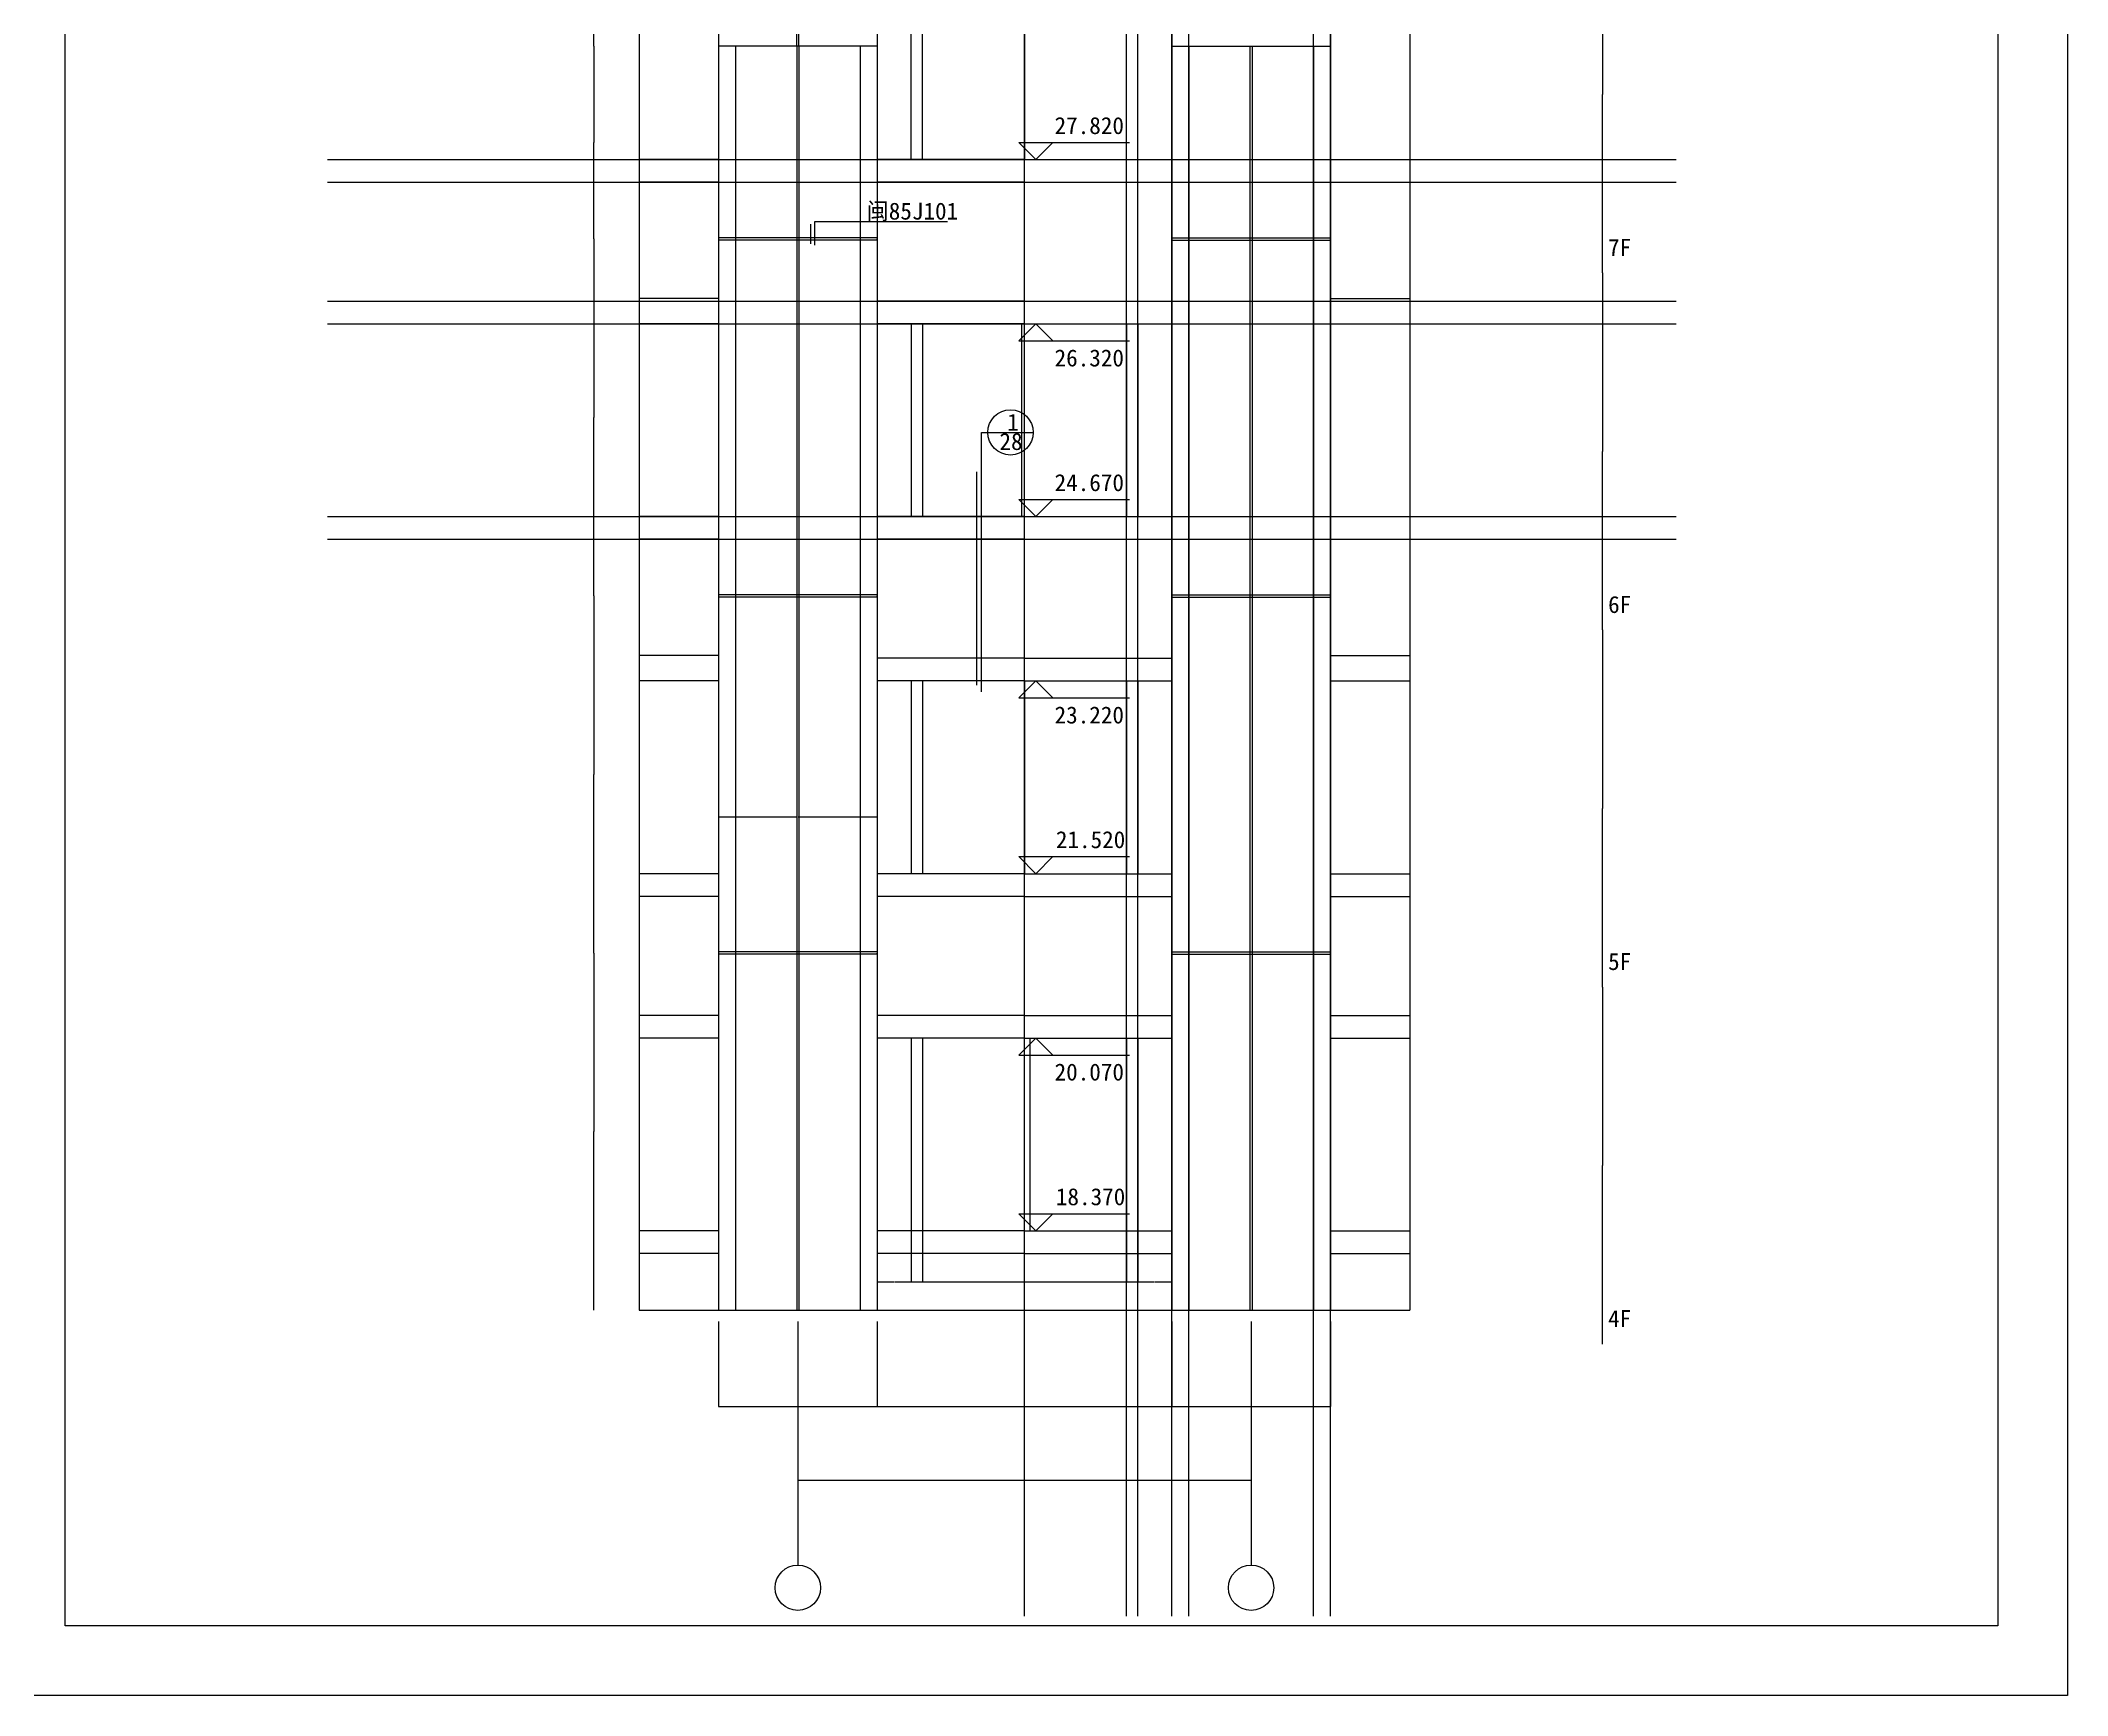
# Model space of a CAD drawing. Header units: metres. Extents: x -8000 to 49737, y -10600 to 18128.
# Drawn here: x 13118 to 31003, y -8550 to 6050 of the extents above; entities that cross this region are included whole.
import ezdxf

# ---------------------------------------------------------------- set-up
doc = ezdxf.new("R2010")
doc.units = ezdxf.units.M
for name, color, linetype in [('AXIS', 3, 'Continuous'), ('DOTE', 1, 'Continuous'), ('LINE', 2, 'Continuous'), ('PUB_DIM', 3, 'Continuous')]:
    doc.layers.add(name, color=color, linetype=linetype)
doc.dimstyles.get("Standard").update_dxf_attribs({"dimtxt": 2.5, "dimasz": 2.5, "dimexe": 1.25, "dimexo": 0.625, "dimtad": 1, "dimcen": 2.5, "dimazin": 3, "dimtfac": 1, "dimtmove": 0, "dimatfit": 3})

# ---------------------------------------------------------------- blocks, each defined once
blk = doc.blocks.new('*D152')
for p, q in [((23100, 6700), (23100, 5850)), ((23099.75, 5850), (23099.5, 5850)), ((23100, 5000), (23100, 5850)), ((23100, 5850), (23100, 5850)), ((23100.25, 5850), (23100.5, 5850))]:
    blk.add_line(p, q)
at = {"layer": 'Defpoints'}
for p in [(23100, 6700), (23100, 5850), (23100, 5000)]:
    blk.add_point(p, dxfattribs=at)
at = {"layer": 'AXIS', "insert": (23100, 5851.125), "char_height": 1, "attachment_point": 5}
blk.add_mtext('0', dxfattribs=at)
blk = doc.blocks.new('*D153')
for p, q in [((23099.75, 4900), (23099.5, 4900)), ((23100, 5000), (23100, 4900)), ((23100, 4800), (23100, 4900)), ((23100, 4900), (23100, 4900)), ((23100.25, 4900), (23100.5, 4900))]:
    blk.add_line(p, q)
at = {"layer": 'Defpoints'}
for p in [(23100, 5000), (23100, 4900), (23100, 4800)]:
    blk.add_point(p, dxfattribs=at)
at = {"layer": 'AXIS', "insert": (23100, 4901.125), "char_height": 1, "attachment_point": 5}
blk.add_mtext('0', dxfattribs=at)
blk = doc.blocks.new('*D154')
for p, q in [((23100, 4800), (23100, 4275)), ((23099.75, 4275), (23099.5, 4275)), ((23100, 3750), (23100, 4275)), ((23100, 4275), (23100, 4275)), ((23100.25, 4275), (23100.5, 4275))]:
    blk.add_line(p, q)
at = {"layer": 'Defpoints'}
for p in [(23100, 4800), (23100, 4275), (23100, 3750)]:
    blk.add_point(p, dxfattribs=at)
at = {"layer": 'AXIS', "insert": (23100, 4276.125), "char_height": 1, "attachment_point": 5}
blk.add_mtext('0', dxfattribs=at)
blk = doc.blocks.new('*D155')
for p, q in [((23099.75, 3650), (23099.5, 3650)), ((23100, 3750), (23100, 3650)), ((23100, 3550), (23100, 3650)), ((23100, 3650), (23100, 3650)), ((23100.25, 3650), (23100.5, 3650))]:
    blk.add_line(p, q)
at = {"layer": 'Defpoints'}
for p in [(23100, 3750), (23100, 3650), (23100, 3550)]:
    blk.add_point(p, dxfattribs=at)
at = {"layer": 'AXIS', "insert": (23100, 3651.125), "char_height": 1, "attachment_point": 5}
blk.add_mtext('0', dxfattribs=at)
blk = doc.blocks.new('*D156')
for p, q in [((23100, 3550), (23100, 2700)), ((23099.75, 2700), (23099.5, 2700)), ((23100, 1850), (23100, 2700)), ((23100, 2700), (23100, 2700)), ((23100.25, 2700), (23100.5, 2700))]:
    blk.add_line(p, q)
at = {"layer": 'Defpoints'}
for p in [(23100, 3550), (23100, 2700), (23100, 1850)]:
    blk.add_point(p, dxfattribs=at)
at = {"layer": 'AXIS', "insert": (23100, 2701.125), "char_height": 1, "attachment_point": 5}
blk.add_mtext('0', dxfattribs=at)
blk = doc.blocks.new('*D157')
for p, q in [((23100, 1850), (23100, 1750)), ((23099.75, 1750), (23099.5, 1750)), ((23100, 1650), (23100, 1750)), ((23100, 1750), (23100, 1750)), ((23100.25, 1750), (23100.5, 1750))]:
    blk.add_line(p, q)
at = {"layer": 'Defpoints'}
for p in [(23100, 1850), (23100, 1750), (23100, 1650)]:
    blk.add_point(p, dxfattribs=at)
at = {"layer": 'AXIS', "insert": (23100, 1751.125), "char_height": 1, "attachment_point": 5}
blk.add_mtext('0', dxfattribs=at)
blk = doc.blocks.new('*D158')
for p, q in [((23100, 1650), (23100, 1125)), ((23099.75, 1125), (23099.5, 1125)), ((23100, 600), (23100, 1125)), ((23100, 1125), (23100, 1125)), ((23100.25, 1125), (23100.5, 1125))]:
    blk.add_line(p, q)
at = {"layer": 'Defpoints'}
for p in [(23100, 1650), (23100, 1125), (23100, 600)]:
    blk.add_point(p, dxfattribs=at)
at = {"layer": 'AXIS', "insert": (23100, 1126.125), "char_height": 1, "attachment_point": 5}
blk.add_mtext('0', dxfattribs=at)
blk = doc.blocks.new('*D159')
for p, q in [((23100, 600), (23100, 500)), ((23099.75, 500), (23099.5, 500)), ((23100, 400), (23100, 500)), ((23100, 500), (23100, 500)), ((23100.25, 500), (23100.5, 500))]:
    blk.add_line(p, q)
at = {"layer": 'Defpoints'}
for p in [(23100, 600), (23100, 500), (23100, 400)]:
    blk.add_point(p, dxfattribs=at)
at = {"layer": 'AXIS', "insert": (23100, 501.125), "char_height": 1, "attachment_point": 5}
blk.add_mtext('0', dxfattribs=at)
blk = doc.blocks.new('*D160')
for p, q in [((23100, 400), (23100, -450)), ((23099.75, -450), (23099.5, -450)), ((23100, -1300), (23100, -450)), ((23100, -450), (23100, -450)), ((23100.25, -450), (23100.5, -450))]:
    blk.add_line(p, q)
at = {"layer": 'Defpoints'}
for p in [(23100, 400), (23100, -450), (23100, -1300)]:
    blk.add_point(p, dxfattribs=at)
at = {"layer": 'AXIS', "insert": (23100, -448.875), "char_height": 1, "attachment_point": 5}
blk.add_mtext('0', dxfattribs=at)
blk = doc.blocks.new('*D161')
for p, q in [((23099.75, -1400), (23099.5, -1400)), ((23100, -1300), (23100, -1400)), ((23100, -1500), (23100, -1400)), ((23100, -1400), (23100, -1400)), ((23100.25, -1400), (23100.5, -1400))]:
    blk.add_line(p, q)
at = {"layer": 'Defpoints'}
for p in [(23100, -1300), (23100, -1400), (23100, -1500)]:
    blk.add_point(p, dxfattribs=at)
at = {"layer": 'AXIS', "insert": (23100, -1398.875), "char_height": 1, "attachment_point": 5}
blk.add_mtext('0', dxfattribs=at)
blk = doc.blocks.new('*D162')
for p, q in [((23100, -1500), (23100, -2025)), ((23099.75, -2025), (23099.5, -2025)), ((23100, -2550), (23100, -2025)), ((23100, -2025), (23100, -2025)), ((23100.25, -2025), (23100.5, -2025))]:
    blk.add_line(p, q)
at = {"layer": 'Defpoints'}
for p in [(23100, -1500), (23100, -2025), (23100, -2550)]:
    blk.add_point(p, dxfattribs=at)
at = {"layer": 'AXIS', "insert": (23100, -2023.875), "char_height": 1, "attachment_point": 5}
blk.add_mtext('0', dxfattribs=at)
blk = doc.blocks.new('*D163')
for p, q in [((23099.75, -2650), (23099.5, -2650)), ((23100, -2550), (23100, -2650)), ((23100, -2750), (23100, -2650)), ((23100, -2650), (23100, -2650)), ((23100.25, -2650), (23100.5, -2650))]:
    blk.add_line(p, q)
at = {"layer": 'Defpoints'}
for p in [(23100, -2550), (23100, -2650), (23100, -2750)]:
    blk.add_point(p, dxfattribs=at)
at = {"layer": 'AXIS', "insert": (23100, -2648.875), "char_height": 1, "attachment_point": 5}
blk.add_mtext('0', dxfattribs=at)
blk = doc.blocks.new('*D164')
for p, q in [((23100, -2750), (23100, -3600)), ((23099.75, -3600), (23099.5, -3600)), ((23100, -4450), (23100, -3600)), ((23100, -3600), (23100, -3600)), ((23100.25, -3600), (23100.5, -3600))]:
    blk.add_line(p, q)
at = {"layer": 'Defpoints'}
for p in [(23100, -2750), (23100, -3600), (23100, -4450)]:
    blk.add_point(p, dxfattribs=at)
at = {"layer": 'AXIS', "insert": (23100, -3598.875), "char_height": 1, "attachment_point": 5}
blk.add_mtext('0', dxfattribs=at)
blk = doc.blocks.new('*D165')
for p, q in [((23100, -4450), (23100, -4550)), ((23099.75, -4550), (23099.5, -4550)), ((23100, -4650), (23100, -4550)), ((23100, -4550), (23100, -4550)), ((23100.25, -4550), (23100.5, -4550))]:
    blk.add_line(p, q)
at = {"layer": 'Defpoints'}
for p in [(23100, -4450), (23100, -4550), (23100, -4650)]:
    blk.add_point(p, dxfattribs=at)
at = {"layer": 'AXIS', "insert": (23100, -4548.875), "char_height": 1, "attachment_point": 5}
blk.add_mtext('0', dxfattribs=at)
blk = doc.blocks.new('*D186')
for p, q in [((18000, 6700), (18000, 6350)), ((17999.75, 6350), (17999.5, 6350)), ((18000, 6000), (18000, 6350)), ((18000, 6350), (18000, 6350)), ((18000.25, 6350), (18000.5, 6350))]:
    blk.add_line(p, q)
at = {"layer": 'Defpoints'}
for p in [(18000, 6700), (18000, 6350), (18000, 6000)]:
    blk.add_point(p, dxfattribs=at)
at = {"layer": 'AXIS', "insert": (18000, 6351.125), "char_height": 1, "attachment_point": 5}
blk.add_mtext('0', dxfattribs=at)
blk = doc.blocks.new('*D187')
for p, q in [((18000, 6000), (18000, 5150)), ((17999.75, 5150), (17999.5, 5150)), ((18000, 4300), (18000, 5150)), ((18000, 5150), (18000, 5150)), ((18000.25, 5150), (18000.5, 5150))]:
    blk.add_line(p, q)
at = {"layer": 'Defpoints'}
for p in [(18000, 6000), (18000, 5150), (18000, 4300)]:
    blk.add_point(p, dxfattribs=at)
at = {"layer": 'AXIS', "insert": (18000, 5151.125), "char_height": 1, "attachment_point": 5}
blk.add_mtext('0', dxfattribs=at)
blk = doc.blocks.new('*D188')
for p, q in [((18000, 4300), (18000, 2725)), ((17999.75, 2725), (17999.5, 2725)), ((18000, 1150), (18000, 2725)), ((18000, 2725), (18000, 2725)), ((18000.25, 2725), (18000.5, 2725))]:
    blk.add_line(p, q)
at = {"layer": 'Defpoints'}
for p in [(18000, 4300), (18000, 2725), (18000, 1150)]:
    blk.add_point(p, dxfattribs=at)
at = {"layer": 'AXIS', "insert": (18000, 2726.125), "char_height": 1, "attachment_point": 5}
blk.add_mtext('0', dxfattribs=at)
blk = doc.blocks.new('*D189')
for p, q in [((18000, 1150), (18000, -425)), ((17999.75, -425), (17999.5, -425)), ((18000, -2000), (18000, -425)), ((18000, -425), (18000, -425)), ((18000.25, -425), (18000.5, -425))]:
    blk.add_line(p, q)
at = {"layer": 'Defpoints'}
for p in [(18000, 1150), (18000, -425), (18000, -2000)]:
    blk.add_point(p, dxfattribs=at)
at = {"layer": 'AXIS', "insert": (18000, -423.875), "char_height": 1, "attachment_point": 5}
blk.add_mtext('0', dxfattribs=at)
blk = doc.blocks.new('*D190')
for p, q in [((18000, -2000), (18000, -3575)), ((17999.75, -3575), (17999.5, -3575)), ((18000, -5150), (18000, -3575)), ((18000, -3575), (18000, -3575)), ((18000.25, -3575), (18000.5, -3575))]:
    blk.add_line(p, q)
at = {"layer": 'Defpoints'}
for p in [(18000, -2000), (18000, -3575), (18000, -5150)]:
    blk.add_point(p, dxfattribs=at)
at = {"layer": 'AXIS', "insert": (18000, -3573.875), "char_height": 1, "attachment_point": 5}
blk.add_mtext('0', dxfattribs=at)
blk = doc.blocks.new('*D191')
for p, q in [((20499.75, 4300), (20499.5, 4300)), ((20500, 4310), (20500, 4300)), ((20500, 4290), (20500, 4300)), ((20500, 4300), (20500, 4300)), ((20500.25, 4300), (20500.5, 4300))]:
    blk.add_line(p, q)
at = {"layer": 'Defpoints'}
for p in [(20500, 4310), (20500, 4300), (20500, 4290)]:
    blk.add_point(p, dxfattribs=at)
at = {"layer": 'AXIS', "insert": (20500, 4301.125), "char_height": 1, "attachment_point": 5}
blk.add_mtext('0', dxfattribs=at)
blk = doc.blocks.new('*D192')
for p, q in [((20499.75, 1150), (20499.5, 1150)), ((20500, 1160), (20500, 1150)), ((20500, 1140), (20500, 1150)), ((20500, 1150), (20500, 1150)), ((20500.25, 1150), (20500.5, 1150))]:
    blk.add_line(p, q)
at = {"layer": 'Defpoints'}
for p in [(20500, 1160), (20500, 1150), (20500, 1140)]:
    blk.add_point(p, dxfattribs=at)
at = {"layer": 'AXIS', "insert": (20500, 1151.125), "char_height": 1, "attachment_point": 5}
blk.add_mtext('0', dxfattribs=at)
blk = doc.blocks.new('*D193')
for p, q in [((20499.75, -2000), (20499.5, -2000)), ((20500, -1990), (20500, -2000)), ((20500, -2010), (20500, -2000)), ((20500, -2000), (20500, -2000)), ((20500.25, -2000), (20500.5, -2000))]:
    blk.add_line(p, q)
at = {"layer": 'Defpoints'}
for p in [(20500, -1990), (20500, -2000), (20500, -2010)]:
    blk.add_point(p, dxfattribs=at)
at = {"layer": 'AXIS', "insert": (20500, -1998.875), "char_height": 1, "attachment_point": 5}
blk.add_mtext('0', dxfattribs=at)
blk = doc.blocks.new('*D194')
for p, q in [((19790, 6000), (19790, 6575.18)), ((19790.25, 6575.18), (19799, 6575.18)), ((19801, 6575.18), (19809.75, 6575.18)), ((19810, 6000), (19810, 6575.18))]:
    blk.add_line(p, q)
at = {"layer": 'Defpoints'}
for p in [(19790, 6575.18), (19790, 6000), (19810, 6000)]:
    blk.add_point(p, dxfattribs=at)
at = {"layer": 'AXIS', "insert": (19800, 6575.18), "char_height": 1, "attachment_point": 5}
blk.add_mtext('20', dxfattribs=at)
blk = doc.blocks.new('*D198')
for p, q in [((26900, 7150), (26900, 5575)), ((26899.75, 5575), (26899.5, 5575)), ((26900, 4000), (26900, 5575)), ((26900, 5575), (26900, 5575)), ((26900.25, 5575), (26900.5, 5575))]:
    blk.add_line(p, q)
at = {"layer": 'Defpoints'}
for p in [(26900, 7150), (26900, 5575), (26900, 4000)]:
    blk.add_point(p, dxfattribs=at)
at = {"layer": 'AXIS', "insert": (26900, 5576.125), "char_height": 1, "attachment_point": 5}
blk.add_mtext('0', dxfattribs=at)
blk = doc.blocks.new('*D199')
for p, q in [((26900, 4000), (26900, 2425)), ((26899.75, 2425), (26899.5, 2425)), ((26900, 850), (26900, 2425)), ((26900, 2425), (26900, 2425)), ((26900.25, 2425), (26900.5, 2425))]:
    blk.add_line(p, q)
at = {"layer": 'Defpoints'}
for p in [(26900, 4000), (26900, 2425), (26900, 850)]:
    blk.add_point(p, dxfattribs=at)
at = {"layer": 'AXIS', "insert": (26900, 2426.125), "char_height": 1, "attachment_point": 5}
blk.add_mtext('0', dxfattribs=at)
blk = doc.blocks.new('*D200')
for p, q in [((26900, 850), (26900, -725)), ((26899.75, -725), (26899.5, -725)), ((26900, -2300), (26900, -725)), ((26900, -725), (26900, -725)), ((26900.25, -725), (26900.5, -725))]:
    blk.add_line(p, q)
at = {"layer": 'Defpoints'}
for p in [(26900, 850), (26900, -725), (26900, -2300)]:
    blk.add_point(p, dxfattribs=at)
at = {"layer": 'AXIS', "insert": (26900, -723.875), "char_height": 1, "attachment_point": 5}
blk.add_mtext('0', dxfattribs=at)
blk = doc.blocks.new('*D201')
for p, q in [((26900, -2300), (26900, -3875)), ((26899.75, -3875), (26899.5, -3875)), ((26900, -5450), (26900, -3875)), ((26900, -3875), (26900, -3875)), ((26900.25, -3875), (26900.5, -3875))]:
    blk.add_line(p, q)
at = {"layer": 'Defpoints'}
for p in [(26900, -2300), (26900, -3875), (26900, -5450)]:
    blk.add_point(p, dxfattribs=at)
at = {"layer": 'AXIS', "insert": (26900, -3873.875), "char_height": 1, "attachment_point": 5}
blk.add_mtext('0', dxfattribs=at)
blk = doc.blocks.new('*D202')
for p, q in [((19100, 0), (19100, -800)), ((19250, 0), (19250, -800)), ((19100.25, -800), (19173.5, -800)), ((19176.5, -800), (19249.75, -800))]:
    blk.add_line(p, q)
at = {"layer": 'Defpoints'}
for p in [(19100, 0), (19250, 0), (19100, -800)]:
    blk.add_point(p, dxfattribs=at)
at = {"layer": 'AXIS', "insert": (19175, -800), "char_height": 1, "attachment_point": 5}
blk.add_mtext('150', dxfattribs=at)
blk = doc.blocks.new('*D203')
for p, q in [((19250, 0), (19250, -800)), ((20350, 0), (20350, -800)), ((19250.25, -800), (19798, -800)), ((19802, -800), (20349.75, -800))]:
    blk.add_line(p, q)
at = {"layer": 'Defpoints'}
for p in [(19250, 0), (20350, 0), (19250, -800)]:
    blk.add_point(p, dxfattribs=at)
at = {"layer": 'AXIS', "insert": (19800, -800), "char_height": 1, "attachment_point": 5}
blk.add_mtext('1100', dxfattribs=at)
blk = doc.blocks.new('*D204')
for p, q in [((20350, 0), (20350, -800)), ((20500, 0), (20500, -800)), ((20350.25, -800), (20423.5, -800)), ((20426.5, -800), (20499.75, -800))]:
    blk.add_line(p, q)
at = {"layer": 'Defpoints'}
for p in [(20350, 0), (20500, 0), (20350, -800)]:
    blk.add_point(p, dxfattribs=at)
at = {"layer": 'AXIS', "insert": (20425, -800), "char_height": 1, "attachment_point": 5}
blk.add_mtext('150', dxfattribs=at)
blk = doc.blocks.new('*D205')
for p, q in [((20500, -4450), (20500, -4900)), ((20800, -4450), (20800, -4900)), ((20500.25, -4900), (20646.5, -4900)), ((20653.5, -4900), (20799.75, -4900))]:
    blk.add_line(p, q)
at = {"layer": 'Defpoints'}
for p in [(20500, -4450), (20800, -4450), (20500, -4900)]:
    blk.add_point(p, dxfattribs=at)
at = {"layer": 'AXIS', "insert": (20650, -4900), "char_height": 1, "attachment_point": 5}
blk.add_mtext('300~550', dxfattribs=at)
blk = doc.blocks.new('*D206')
for p, q in [((20800, -4450), (20800, -4900)), ((20900, -4450), (20900, -4900)), ((20800.25, -4900), (20848.5, -4900)), ((20851.5, -4900), (20899.75, -4900))]:
    blk.add_line(p, q)
at = {"layer": 'Defpoints'}
for p in [(20800, -4450), (20900, -4450), (20800, -4900)]:
    blk.add_point(p, dxfattribs=at)
at = {"layer": 'AXIS', "insert": (20850, -4900), "char_height": 1, "attachment_point": 5}
blk.add_mtext('100', dxfattribs=at)
blk = doc.blocks.new('*D207')
for p, q in [((20900, -4450), (20900, -4900)), ((22700, -4450), (22700, -4900)), ((20900.25, -4900), (21798, -4900)), ((21802, -4900), (22699.75, -4900))]:
    blk.add_line(p, q)
at = {"layer": 'Defpoints'}
for p in [(20900, -4450), (22700, -4450), (20900, -4900)]:
    blk.add_point(p, dxfattribs=at)
at = {"layer": 'AXIS', "insert": (21800, -4900), "char_height": 1, "attachment_point": 5}
blk.add_mtext('1800', dxfattribs=at)
blk = doc.blocks.new('*D208')
for p, q in [((22700, -4450), (22700, -4900)), ((22800, -4450), (22800, -4900)), ((22700.25, -4900), (22748.5, -4900)), ((22751.5, -4900), (22799.75, -4900))]:
    blk.add_line(p, q)
at = {"layer": 'Defpoints'}
for p in [(22700, -4450), (22800, -4450), (22700, -4900)]:
    blk.add_point(p, dxfattribs=at)
at = {"layer": 'AXIS', "insert": (22750, -4900), "char_height": 1, "attachment_point": 5}
blk.add_mtext('100', dxfattribs=at)
blk = doc.blocks.new('*D209')
for p, q in [((22800, -4450), (22800, -4900)), ((23100, -4450), (23100, -4900)), ((22800.25, -4900), (22946.5, -4900)), ((22953.5, -4900), (23099.75, -4900))]:
    blk.add_line(p, q)
at = {"layer": 'Defpoints'}
for p in [(22800, -4450), (23100, -4450), (22800, -4900)]:
    blk.add_point(p, dxfattribs=at)
at = {"layer": 'AXIS', "insert": (22950, -4900), "char_height": 1, "attachment_point": 5}
blk.add_mtext('300~550', dxfattribs=at)
blk = doc.blocks.new('*D210')
for p, q in [((19100, -5250), (19100, -6000)), ((20500, -5250), (20500, -6000)), ((19100.25, -6000), (19798, -6000)), ((19802, -6000), (20499.75, -6000))]:
    blk.add_line(p, q)
at = {"layer": 'Defpoints'}
for p in [(19100, -5250), (20500, -5250), (19100, -6000)]:
    blk.add_point(p, dxfattribs=at)
at = {"layer": 'AXIS', "insert": (19800, -6000), "char_height": 1, "attachment_point": 5}
blk.add_mtext('1400', dxfattribs=at)
blk = doc.blocks.new('*D211')
for p, q in [((20500, -5250), (20500, -6000)), ((23100, -5250), (23100, -6000)), ((20500.25, -6000), (21798, -6000)), ((21802, -6000), (23099.75, -6000))]:
    blk.add_line(p, q)
at = {"layer": 'Defpoints'}
for p in [(20500, -5250), (23100, -5250), (20500, -6000)]:
    blk.add_point(p, dxfattribs=at)
at = {"layer": 'AXIS', "insert": (21800, -6000), "char_height": 1, "attachment_point": 5}
blk.add_mtext('2600', dxfattribs=at)
blk = doc.blocks.new('*D212')
for p, q in [((23100, -5250), (23100, -6000)), ((24500, -5250), (24500, -6000)), ((23100.25, -6000), (23798, -6000)), ((23802, -6000), (24499.75, -6000))]:
    blk.add_line(p, q)
at = {"layer": 'Defpoints'}
for p in [(23100, -5250), (24500, -5250), (23100, -6000)]:
    blk.add_point(p, dxfattribs=at)
at = {"layer": 'AXIS', "insert": (23800, -6000), "char_height": 1, "attachment_point": 5}
blk.add_mtext('1400', dxfattribs=at)
blk = doc.blocks.new('*D213')
for p, q in [((19800, -5800), (19800, -6650)), ((23800, -5800), (23800, -6650)), ((19800.25, -6650), (21795.5, -6650)), ((21804.5, -6650), (23799.75, -6650))]:
    blk.add_line(p, q)
at = {"layer": 'Defpoints'}
for p in [(19800, -5800), (23800, -5800), (19800, -6650)]:
    blk.add_point(p, dxfattribs=at)
at = {"layer": 'AXIS', "insert": (21800, -6650), "char_height": 1, "attachment_point": 5}
blk.add_mtext('4000~4500', dxfattribs=at)

msp = doc.modelspace()

# ---------------------------------------------------------------- linework, layer by layer
at = {"layer": 'AXIS'}
for p, q in [((19949.41, 4244.23), (19949.41, 4453.04)), ((19949.41, 4453.04), (21122.23, 4453.04)), ((21422.21, 304.13), (21422.21, 2593.3)), ((21422.21, 2593.3), (21880.5, 2593.3)), ((19800, -5250), (19800, -7400)), ((23800, -5250), (23800, -7400))]:
    msp.add_line(p, q, dxfattribs=at)
for points in [[(12720, 17305.2), (31003.32, 17305.2), (31003.32, -8550), (12720, -8550)], [(13335.6, 15766.2), (30387.72, 15766.2), (30387.72, -7934.4), (13335.6, -7934.4)]]:
    msp.add_lwpolyline(points, close=True, dxfattribs=at)
for points in [[(30387.72, 15766.2), (30387.72, -7934.4), (13335.6, -7934.4), (13335.6, 15766.2), (30387.72, 15766.2)], [(19914.57, 4255.83), (19914.57, 4429.84)], [(21378.56, 362.27), (21378.56, 2244.48)]]:
    msp.add_lwpolyline(points, dxfattribs=at)
for centre in [(21676.81, 2593.3), (19800, -7600), (23800, -7600)]:
    msp.add_circle(centre, 200, dxfattribs=at)
at = {"layer": 'DOTE'}
for p, q in [((21800, -7850), (21800, 15400)), ((22700, -7850), (22700, 15400)), ((22800, -7850), (22800, 15400)), ((23100, -7850), (23100, 15400)), ((23250, -7850), (23250, 15400)), ((24350, -7850), (24350, 15400)), ((24500, -7850), (24500, 15400)), ((15650, 5000), (27550, 5000)), ((15650, 4800), (27550, 4800)), ((15650, 3750), (27550, 3750)), ((15650, 3550), (27550, 3550)), ((15650, 1850), (27550, 1850)), ((15650, 1650), (27550, 1650))]:
    msp.add_line(p, q, dxfattribs=at)
at = {"layer": 'LINE'}
for p, q in [((18400, 14650), (18400, -5150)), ((25200, 14650), (25200, -5150)), ((19100, 6700), (19100, -5150)), ((20500, 6700), (20500, -5150)), ((20800, 5000), (20800, 6700)), ((20900, 5000), (20900, 6700)), ((21800, 6700), (21800, 5000)), ((21800, 6700), (21800, 5000)), ((22700, 5000), (22700, 6700)), ((22800, 5000), (22800, 6700)), ((23100, 6700), (23100, -5150)), ((24500, 6700), (24500, -5150)), ((20500, 6000), (19100, 6000)), ((19250, 6000), (19250, -5150)), ((19790, 6000), (19790, -5150)), ((19810, 6000), (19810, -5150)), ((20350, 6000), (20350, -5150)), ((23100, 6000), (24500, 6000)), ((23250, 6000), (23250, -5150)), ((23790, 6000), (23790, -5150)), ((23810, 6000), (23810, -5150)), ((24350, 6000), (24350, -5150)), ((19100, 5000), (18400, 5000)), ((21800, 5000), (20500, 5000)), ((21800, 5000), (23100, 5000)), ((24500, 5000), (25200, 5000)), ((19100, 4800), (18400, 4800)), ((21800, 4800), (20500, 4800)), ((21800, 4800), (23100, 4800)), ((24500, 4800), (25200, 4800)), ((20500, 4310), (19100, 4310)), ((23100, 4310), (24500, 4310)), ((20500, 4290), (19100, 4290)), ((23100, 4290), (24500, 4290)), ((19100, 3775), (18400, 3775)), ((24500, 3775), (25200, 3775)), ((21800, 3750), (20500, 3750)), ((21800, 3750), (23100, 3750)), ((19100, 3550), (18400, 3550)), ((21800, 3550), (20500, 3550)), ((20800, 3550), (20800, 1850)), ((20900, 3550), (20900, 1850)), ((21773.05, 3550), (21773.05, 1850)), ((21800, 3550), (23100, 3550)), ((22700, 3550), (22700, 1850)), ((22800, 3550), (22800, 1850)), ((24500, 3550), (25200, 3550)), ((19100, 1850), (18400, 1850)), ((21800, 1850), (20500, 1850)), ((21800, 1850), (23100, 1850)), ((24500, 1850), (25200, 1850)), ((19100, 1650), (18400, 1650)), ((21800, 1650), (20500, 1650)), ((21800, 1650), (23100, 1650)), ((24500, 1650), (25200, 1650)), ((20500, 1160), (19100, 1160)), ((20500, 1140), (19100, 1140)), ((23100, 1160), (24500, 1160)), ((23100, 1140), (24500, 1140)), ((19100, 625), (18400, 625)), ((21800, 600), (20500, 600)), ((21800, 600), (23100, 600)), ((24500, 625), (25200, 625)), ((19100, 400), (18400, 400)), ((21800, 400), (20500, 400)), ((20800, 400), (20800, -1300)), ((20900, 400), (20900, -1300)), ((21800, 400), (23100, 400)), ((21800, 400), (21800, -1300)), ((22700, 400), (22700, -1300)), ((22800, 400), (22800, -1300)), ((24500, 400), (25200, 400)), ((19100, -1300), (18400, -1300)), ((21800, -1300), (20500, -1300)), ((21800, -1300), (23100, -1300)), ((24500, -1300), (25200, -1300)), ((19100, -1500), (18400, -1500)), ((21800, -1500), (20500, -1500)), ((21800, -1500), (23100, -1500)), ((24500, -1500), (25200, -1500)), ((20500, -1990), (19100, -1990)), ((20500, -2010), (19100, -2010)), ((23100, -1990), (24500, -1990)), ((23100, -2010), (24500, -2010)), ((19100, -2550), (18400, -2550)), ((21800, -2550), (20500, -2550)), ((21800, -2550), (23100, -2550)), ((24500, -2550), (25200, -2550)), ((19100, -2750), (18400, -2750)), ((21800, -2750), (20500, -2750)), ((20800, -2750), (20800, -4450)), ((20900, -2750), (20900, -4450)), ((21800, -2750), (23100, -2750)), ((21848.12, -2750), (21848.12, -4450)), ((22700, -2750), (22700, -4450)), ((22800, -2750), (22800, -4450)), ((24500, -2750), (25200, -2750)), ((19100, -4450), (18400, -4450)), ((21800, -4450), (20500, -4450)), ((21800, -4450), (23100, -4450)), ((24500, -4450), (25200, -4450)), ((19100, -4650), (18400, -4650)), ((21800, -4650), (20500, -4650)), ((21800, -4650), (23100, -4650)), ((24500, -4650), (25200, -4650)), ((18400, -5150), (25200, -5150))]:
    msp.add_line(p, q, dxfattribs=at)
at = {"layer": 'PUB_DIM'}
for p, q in [((21900, 5000), (21750, 5150)), ((21750, 5150), (22050, 5150)), ((22050, 5150), (21900, 5000)), ((21900, 5150), (22725.71, 5150)), ((21900, 3550), (21750, 3400)), ((21750, 3400), (22050, 3400)), ((22050, 3400), (21900, 3550)), ((21900, 3400), (22725.71, 3400)), ((21900, 1850), (21750, 2000)), ((21750, 2000), (22050, 2000)), ((22050, 2000), (21900, 1850)), ((21900, 2000), (22725.71, 2000)), ((21900, 400), (21750, 250)), ((22050, 250), (21900, 400)), ((21750, 250), (22050, 250)), ((21900, 250), (22725.71, 250)), ((21900, -1300), (21750, -1150)), ((21750, -1150), (22050, -1150)), ((22050, -1150), (21900, -1300)), ((21900, -1150), (22725.71, -1150)), ((21900, -2750), (21750, -2900)), ((22050, -2900), (21900, -2750)), ((21750, -2900), (22050, -2900)), ((21900, -2900), (22725.71, -2900)), ((21900, -4450), (21750, -4300)), ((21750, -4300), (22050, -4300)), ((22050, -4300), (21900, -4450)), ((21900, -4300), (22725.71, -4300))]:
    msp.add_line(p, q, dxfattribs=at)

# ---------------------------------------------------------------- texts
at = {"layer": 'AXIS'}
for s, p in [('7F', (26950, 4150)), ('6F', (26950, 1000)), ('5F', (26950, -2150)), ('4F', (26950, -5300))]:
    msp.add_text(s, height=150, dxfattribs=at).set_placement(p)
at = {"layer": 'PUB_DIM'}
for s, p in [('27.820', (22065.71, 5225)), ('闽85J101', (20407.52, 4470.44)), ('26.320', (22065.71, 3175)), ('1', (21647.7, 2607.84)), ('28', (21579.39, 2437.9)), ('24.670', (22065.71, 2075)), ('23.220', (22065.71, 25)), ('21.520', (22077.14, -1075)), ('20.070', (22065.71, -3125)), ('18.370', (22077.14, -4225))]:
    msp.add_text(s, height=150, dxfattribs=at).set_placement(p)

# ---------------------------------------------------------------- dimensions: what is measured, and where the dimension line sits
at = {"layer": 'AXIS'}
for base, p1, p2, picture, middle in [((26900, 5575), (26900, 7150), (26900, 4000), '*D198', (26900, 5576.125)), ((18000, 6350), (18000, 6700), (18000, 6000), '*D186', (18000, 6351.125)), ((23100, 5850), (23100, 6700), (23100, 5000), '*D152', (23100, 5851.125)), ((19790, 6575.18), (19790, 6000), (19810, 6000), '*D194', (19800, 6575.18)), ((18000, 5150), (18000, 6000), (18000, 4300), '*D187', (18000, 5151.125)), ((23100, 4900), (23100, 5000), (23100, 4800), '*D153', (23100, 4901.125)), ((23100, 4275), (23100, 4800), (23100, 3750), '*D154', (23100, 4276.125)), ((18000, 2725), (18000, 4300), (18000, 1150), '*D188', (18000, 2726.125)), ((20500, 4300), (20500, 4310), (20500, 4290), '*D191', (20500, 4301.125)), ((26900, 2425), (26900, 4000), (26900, 850), '*D199', (26900, 2426.125)), ((23100, 3650), (23100, 3750), (23100, 3550), '*D155', (23100, 3651.125)), ((23100, 2700), (23100, 3550), (23100, 1850), '*D156', (23100, 2701.125)), ((23100, 1750), (23100, 1850), (23100, 1650), '*D157', (23100, 1751.125)), ((23100, 1125), (23100, 1650), (23100, 600), '*D158', (23100, 1126.125)), ((18000, -425), (18000, 1150), (18000, -2000), '*D189', (18000, -423.875)), ((20500, 1150), (20500, 1160), (20500, 1140), '*D192', (20500, 1151.125)), ((26900, -725), (26900, 850), (26900, -2300), '*D200', (26900, -723.875)), ((23100, 500), (23100, 600), (23100, 400), '*D159', (23100, 501.125)), ((23100, -450), (23100, 400), (23100, -1300), '*D160', (23100, -448.875)), ((19100, -800), (19100, 0), (19250, 0), '*D202', (19175, -800)), ((19250, -800), (19250, 0), (20350, 0), '*D203', (19800, -800)), ((20350, -800), (20350, 0), (20500, 0), '*D204', (20425, -800)), ((23100, -1400), (23100, -1300), (23100, -1500), '*D161', (23100, -1398.875)), ((23100, -2025), (23100, -1500), (23100, -2550), '*D162', (23100, -2023.875)), ((18000, -3575), (18000, -2000), (18000, -5150), '*D190', (18000, -3573.875)), ((20500, -2000), (20500, -1990), (20500, -2010), '*D193', (20500, -1998.875)), ((26900, -3875), (26900, -2300), (26900, -5450), '*D201', (26900, -3873.875)), ((23100, -2650), (23100, -2550), (23100, -2750), '*D163', (23100, -2648.875)), ((23100, -3600), (23100, -2750), (23100, -4450), '*D164', (23100, -3598.875)), ((20800, -4900), (20800, -4450), (20900, -4450), '*D206', (20850, -4900)), ((20900, -4900), (20900, -4450), (22700, -4450), '*D207', (21800, -4900)), ((22700, -4900), (22700, -4450), (22800, -4450), '*D208', (22750, -4900)), ((23100, -4550), (23100, -4450), (23100, -4650), '*D165', (23100, -4548.875)), ((19100, -6000), (19100, -5250), (20500, -5250), '*D210', (19800, -6000)), ((20500, -6000), (20500, -5250), (23100, -5250), '*D211', (21800, -6000)), ((23100, -6000), (23100, -5250), (24500, -5250), '*D212', (23800, -6000))]:
    dim = msp.add_linear_dim(base=base, p1=p1, p2=p2, dimstyle='Standard', dxfattribs=at)
    dim.commit()
    dim.dimension.update_dxf_attribs({"geometry": picture, "text_midpoint": middle})
for base, p1, p2, text, picture, middle in [((20500, -4900), (20500, -4450), (20800, -4450), '300~550', '*D205', (20650, -4900)), ((22800, -4900), (22800, -4450), (23100, -4450), '300~550', '*D209', (22950, -4900)), ((19800, -6650), (19800, -5800), (23800, -5800), '4000~4500', '*D213', (21800, -6650))]:
    dim = msp.add_linear_dim(base=base, p1=p1, p2=p2, text=text, dimstyle='Standard', dxfattribs=at)
    dim.commit()
    dim.dimension.update_dxf_attribs({"geometry": picture, "text_midpoint": middle})

doc.saveas('drawing.dxf')
